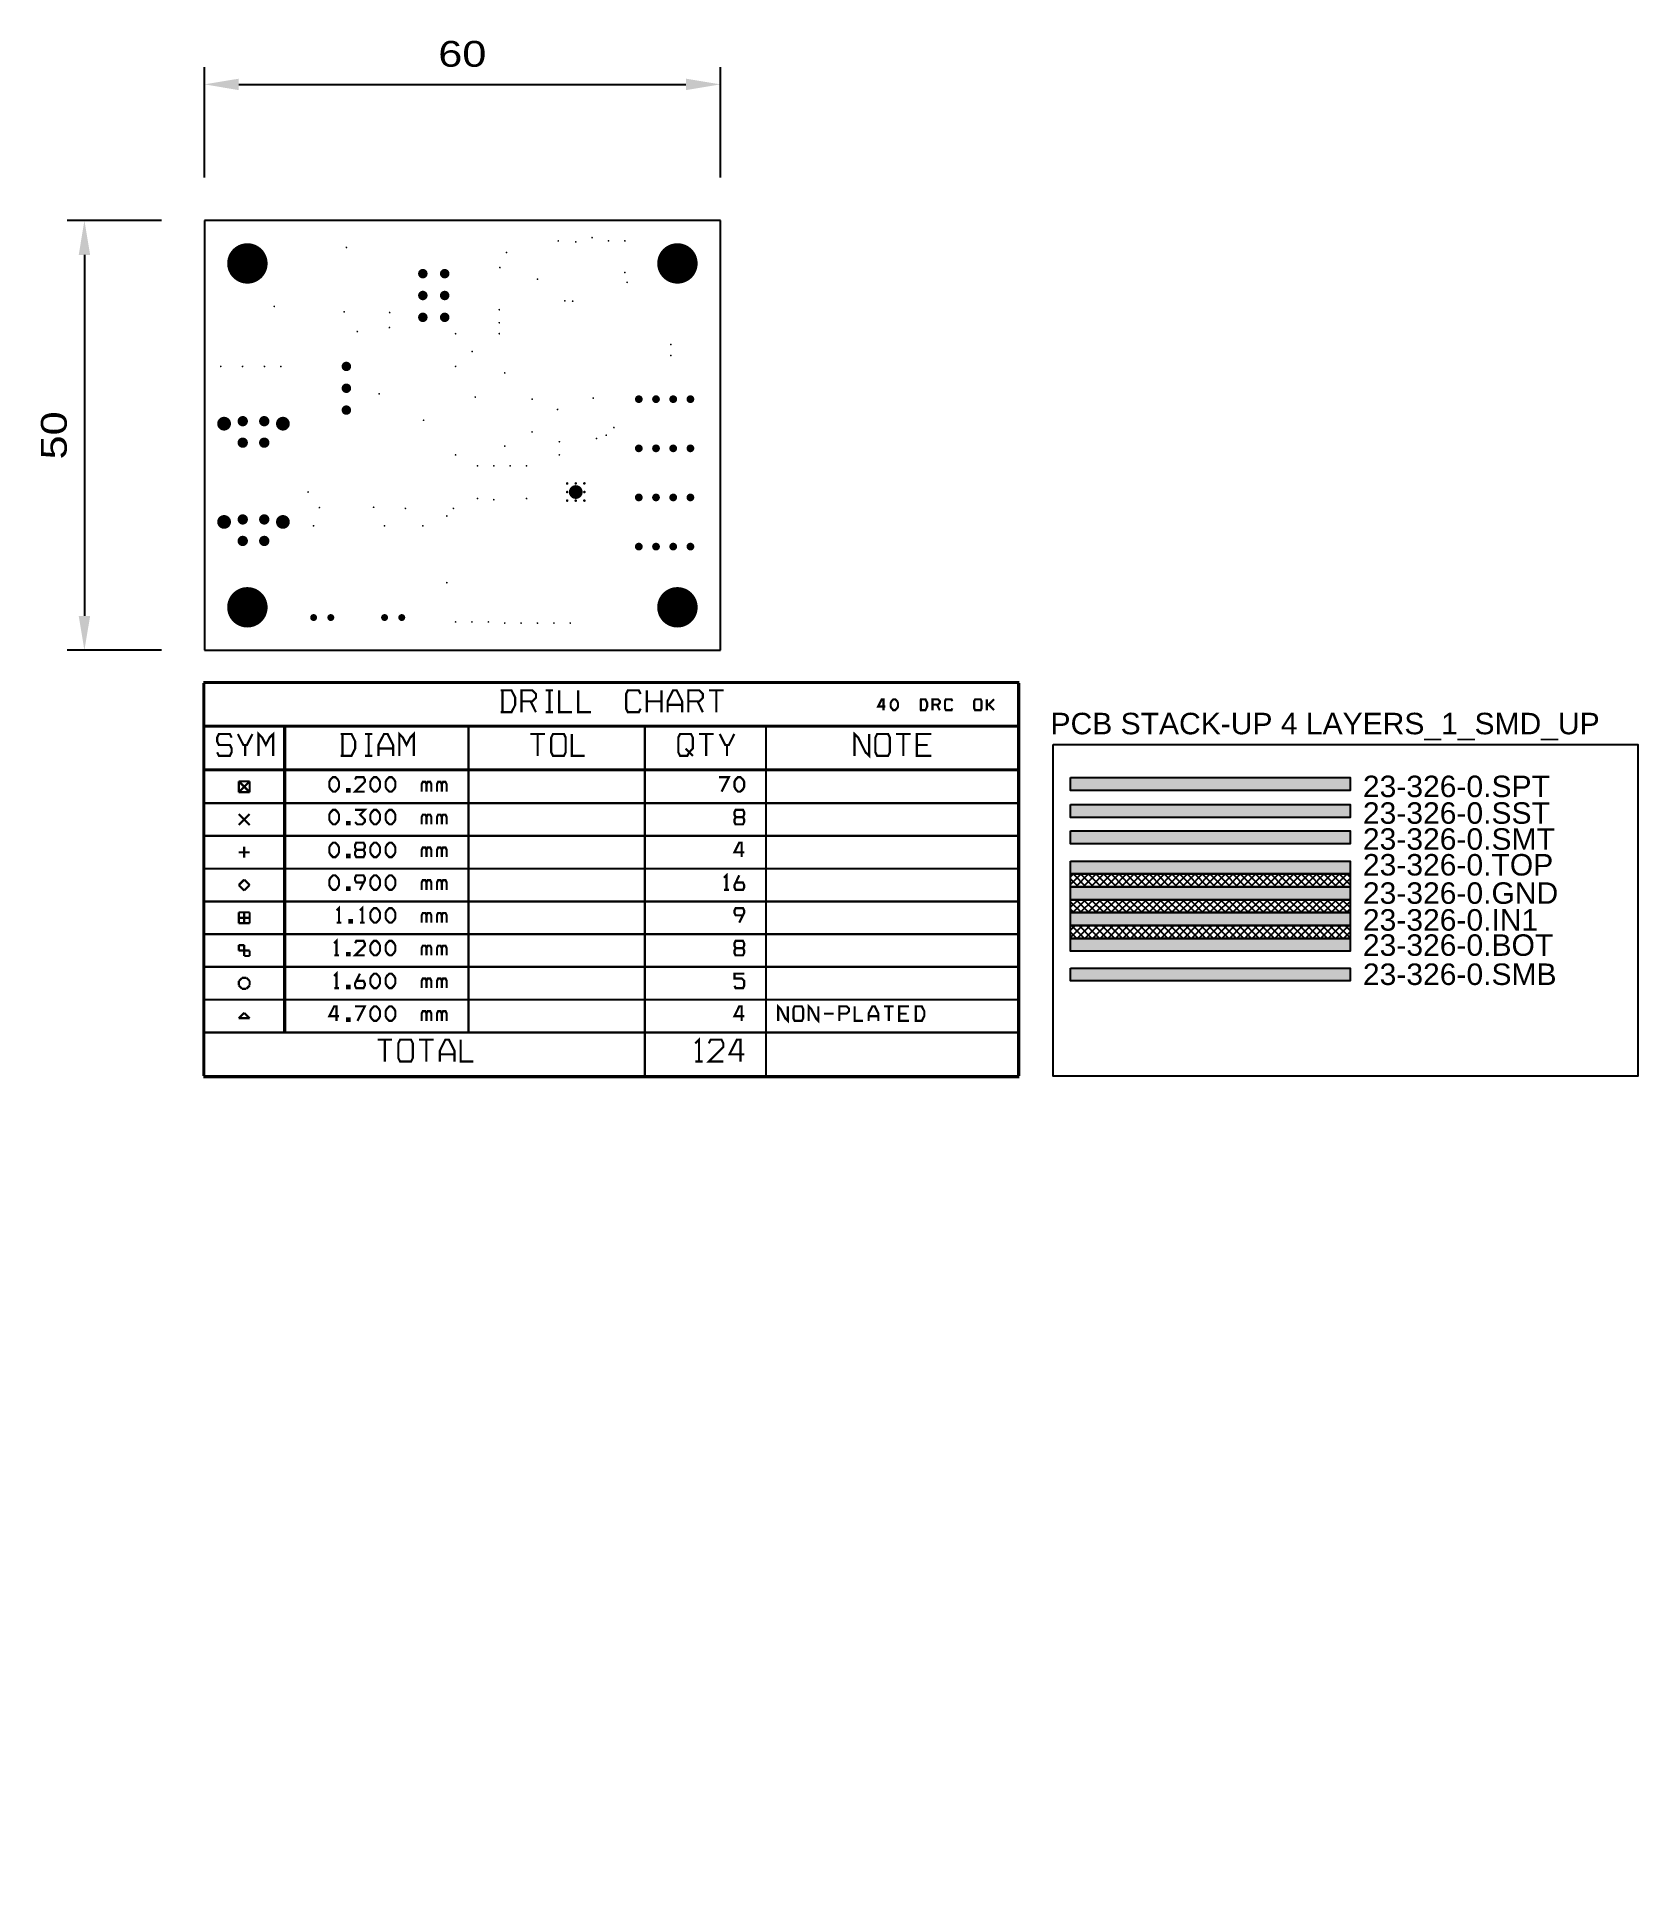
# Model space of a CAD drawing. Extents: x 100 to 286, y 113 to 329.
import ezdxf

# ---------------------------------------------------------------- set-up
doc = ezdxf.new("R2010")
doc.units = 0
doc.header["$LTSCALE"] = 10
doc.header["$MEASUREMENT"] = 0
doc.layers.get('0').update_dxf_attribs({"linetype": 'CONTINUOUS'})
doc.layers.get('Defpoints').update_dxf_attribs({"linetype": 'CONTINUOUS'})
for name, color, linetype in [('23-326-0_DRD', 2, 'CONTINUOUS'), ('OGGETTO', 7, 'CONTINUOUS'), ('QUOTE', 6, 'CONTINUOUS'), ('THRUHOLE_NPT', 13, 'CONTINUOUS'), ('THRUHOLE_TAP', 8, 'CONTINUOUS')]:
    doc.layers.add(name, color=color, linetype=linetype)
doc.styles.add('STILE25', font='arial.ttf', dxfattribs={"width": 1.2, "height": 2.5})
doc.styles.add('STILE3', font='arial.ttf', dxfattribs={"width": 1.2, "height": 3})
doc.dimstyles.new('QUOTE', dxfattribs={"dimscale": 0, "dimtxt": 3, "dimasz": 4, "dimexe": 2, "dimexo": 5, "dimgap": 2, "dimtad": 1, "dimdec": 1, "dimzin": 13, "dimdsep": 46, "dimtxsty": 'STILE3', "dimcen": 0, "dimclrt": 7, "dimadec": 0, "dimazin": 0, "dimtfac": 0.666667, "dimtdec": 1, "dimtofl": 0, "dimtmove": 2, "dimatfit": 3, "dimfxl": 0, "dimtolj": 1, "dimtzin": 13, "dimarcsym": 0})

# ---------------------------------------------------------------- blocks, each defined once
blk = doc.blocks.new('ROUND_1')
at = {"const_width": 2.3495}
blk.add_lwpolyline([(-1.17475, 0, 1), (1.17475, 0, 1)], format="xyb", close=True, dxfattribs=at)
blk = doc.blocks.new('ROUND_64')
at = {"const_width": 0.10033}
blk.add_lwpolyline([(-0.050164, 0, 1), (0.050164, 0, 1)], format="xyb", close=True, dxfattribs=at)
blk = doc.blocks.new('ROUND_12')
at = {"const_width": 0.59944}
blk.add_lwpolyline([(-0.29972, 0, 1), (0.29972, 0, 1)], format="xyb", close=True, dxfattribs=at)
blk = doc.blocks.new('ROUND_23')
at = {"const_width": 0.8001}
blk.add_lwpolyline([(-0.40005, 0, 1), (0.40005, 0, 1)], format="xyb", close=True, dxfattribs=at)
blk = doc.blocks.new('ROUND_24')
at = {"const_width": 0.44958}
blk.add_lwpolyline([(-0.22479, 0, 1), (0.22479, 0, 1)], format="xyb", close=True, dxfattribs=at)
blk = doc.blocks.new('ROUND_65')
at = {"const_width": 0.54991}
blk.add_lwpolyline([(-0.274954, 0, 1), (0.274954, 0, 1)], format="xyb", close=True, dxfattribs=at)
blk = doc.blocks.new('ROUND_66')
at = {"const_width": 0.40005}
blk.add_lwpolyline([(-0.200024, 0, 1), (0.200024, 0, 1)], format="xyb", close=True, dxfattribs=at)
blk = doc.blocks.new('ROUND_22')
at = {"const_width": 0.14986}
blk.add_lwpolyline([(-0.07493, 0, 1), (0.07493, 0, 1)], format="xyb", close=True, dxfattribs=at)
blk = doc.blocks.new('*D68')
at = {"layer": 'Defpoints', "color": 0, "transparency": 16777216}
for p in [(179.52, 323.28), (119.53, 307.44), (179.52, 307.44)]:
    blk.add_point(p, dxfattribs=at)
at = {"layer": 'QUOTE', "color": 0, "lineweight": -2, "transparency": 16777216}
for p, q in [((119.53, 312.44), (119.53, 325.28)), ((179.52, 312.44), (179.52, 325.28)), ((123.53, 323.28), (175.52, 323.28))]:
    blk.add_line(p, q, dxfattribs=at)
at = {"layer": 'QUOTE', "color": 0, "transparency": 16777216}
for points in [[(123.53, 323.94), (123.53, 322.61), (119.53, 323.28)], [(175.52, 323.94), (175.52, 322.61), (179.52, 323.28)]]:
    blk.add_solid(points, dxfattribs=at)
at = {"layer": 'QUOTE', "color": 7, "transparency": 16777216, "insert": (149.52, 326.81), "char_height": 3, "attachment_point": 5, "style": 'STILE3'}
blk.add_mtext('\\A1;60', dxfattribs=at)
blk = doc.blocks.new('*D69')
at = {"layer": 'Defpoints', "color": 0, "transparency": 16777216}
for p in [(119.53, 307.44), (105.58, 257.45), (119.53, 257.45)]:
    blk.add_point(p, dxfattribs=at)
at = {"layer": 'QUOTE', "color": 0, "lineweight": -2, "transparency": 16777216}
for p, q in [((114.53, 307.44), (103.58, 307.44)), ((105.58, 303.44), (105.58, 261.45)), ((114.53, 257.45), (103.58, 257.45))]:
    blk.add_line(p, q, dxfattribs=at)
at = {"layer": 'QUOTE', "color": 0, "transparency": 16777216}
for points in [[(104.92, 303.44), (106.25, 303.44), (105.58, 307.44)], [(104.92, 261.45), (106.25, 261.45), (105.58, 257.45)]]:
    blk.add_solid(points, dxfattribs=at)
at = {"layer": 'QUOTE', "color": 7, "transparency": 16777216, "insert": (102.05, 282.45), "char_height": 3, "attachment_point": 5, "rotation": 90, "style": 'STILE3'}
blk.add_mtext('\\A1;50', dxfattribs=at)

msp = doc.modelspace()

# ---------------------------------------------------------------- hatches: boundary and pattern name
at = {"layer": 'OGGETTO'}
msp.add_hatch(color=6, dxfattribs=at).paths.add_polyline_path([(220.23, 242.66), (220.23, 241.16), (252.73, 241.16), (252.73, 242.66)])
h = msp.add_hatch(color=7, dxfattribs=at)
h.dxf.hatch_style = 1
h.paths.add_polyline_path([(252.73, 238.01), (252.73, 239.51), (220.23, 239.51), (220.23, 238.01)])
h = msp.add_hatch(color=3, dxfattribs=at)
h.dxf.hatch_style = 1
h.paths.add_polyline_path([(252.73, 234.95), (252.73, 236.45), (220.23, 236.45), (220.23, 234.95)])
h.paths.add_polyline_path([(252.73, 218.99), (252.73, 220.49), (220.23, 220.49), (220.23, 218.99)])
h = msp.add_hatch(color=1, dxfattribs=at)
h.dxf.hatch_style = 1
h.paths.add_polyline_path([(252.73, 232.94), (220.23, 232.94), (220.23, 231.44), (252.73, 231.44)])
h.paths.add_polyline_path([(252.73, 229.94), (220.23, 229.94), (220.23, 228.44), (252.73, 228.44)])
h.paths.add_polyline_path([(252.73, 226.94), (220.23, 226.94), (220.23, 225.44), (252.73, 225.44)])
h.paths.add_polyline_path([(252.73, 223.94), (220.23, 223.94), (220.23, 222.44), (252.73, 222.44)])
h = msp.add_hatch(dxfattribs=at)
h.set_pattern_fill('ANSI37', color=256, scale=5, style=0)
h.set_pattern_definition([(45, (85.31514, -27.5591), (-0.4419417, 0.4419417), []), (135, (85.31514, -27.5591), (-0.4419417, -0.4419417), [])])
h.paths.add_polyline_path([(220.23, 231.44), (220.23, 229.94), (252.73, 229.94), (252.73, 231.44)])
h.paths.add_polyline_path([(220.23, 228.44), (220.23, 226.94), (252.73, 226.94), (252.73, 228.44)])
h.paths.add_polyline_path([(252.73, 223.94), (252.73, 225.44), (220.23, 225.44), (220.23, 223.94)])

# ---------------------------------------------------------------- linework, layer by layer
at = {"layer": '23-326-0_DRD', "color": 1}
for p, q in [((179.52, 307.44), (119.53, 307.44)), ((119.53, 307.44), (119.53, 257.45)), ((179.52, 257.45), (179.52, 307.44)), ((119.53, 257.45), (179.52, 257.45))]:
    msp.add_line(p, q, dxfattribs=at)
at = {"layer": '23-326-0_DRD', "color": 1, "const_width": 0.254}
for points in [[(214.27, 253.77), (119.4, 253.77)], [(119.4, 207.92), (119.4, 253.64)], [(214.14, 253.64), (119.53, 253.64)], [(119.53, 207.92), (119.53, 253.64)], [(153.97, 250.25), (155.24, 250.25), (155.67, 251.1), (155.67, 251.94), (155.24, 252.79), (153.97, 252.79)], [(154.19, 250.25), (154.19, 252.79)], [(156.39, 251.52), (157.66, 251.52), (158.08, 251.94), (158.08, 252.37), (157.66, 252.79), (156.39, 252.79), (156.39, 250.25)], [(160.07, 252.79), (159.22, 252.79)], [(159.65, 250.25), (159.65, 252.79)], [(162.27, 250.25), (160.79, 250.25), (160.79, 252.79)], [(164.48, 250.25), (162.99, 250.25), (162.99, 252.79)], [(170.25, 250.67), (170.04, 250.25), (168.77, 250.25), (168.56, 250.67), (168.56, 252.37), (168.77, 252.79), (170.04, 252.79), (170.25, 252.37)], [(170.97, 250.25), (170.97, 252.79)], [(172.67, 250.25), (172.67, 252.79)], [(175.08, 250.25), (175.08, 251.52), (174.44, 252.79), (174.02, 252.79), (173.39, 251.52), (173.39, 250.25)], [(175.8, 251.52), (177.07, 251.52), (177.49, 251.94), (177.49, 252.37), (177.07, 252.79), (175.8, 252.79), (175.8, 250.25)], [(179.91, 252.79), (178.21, 252.79)], [(179.06, 250.25), (179.06, 252.79)], [(214.14, 207.92), (214.14, 253.64)], [(214.27, 207.92), (214.27, 253.64)], [(157.45, 251.52), (158.08, 250.25)], [(160.07, 250.25), (159.22, 250.25)], [(172.67, 251.52), (170.97, 251.52)], [(175.08, 251.1), (173.39, 251.1)], [(176.86, 251.52), (177.49, 250.25)], [(198.71, 250.91), (197.87, 250.91), (198.29, 251.75), (198.5, 251.75), (198.5, 250.48)], [(199.64, 250.48), (199.43, 250.7), (199.33, 250.91), (199.33, 251.33), (199.43, 251.54), (199.64, 251.75), (199.85, 251.75), (200.07, 251.54), (200.17, 251.33), (200.17, 250.91), (200.07, 250.7), (199.85, 250.48), (199.64, 250.48)], [(202.72, 250.48), (203.36, 250.48), (203.57, 250.91), (203.57, 251.33), (203.36, 251.75), (202.72, 251.75)], [(202.83, 250.48), (202.83, 251.75)], [(204.18, 251.12), (204.82, 251.12), (205.03, 251.33), (205.03, 251.54), (204.82, 251.75), (204.18, 251.75), (204.18, 250.48)], [(204.71, 251.12), (205.03, 250.48)], [(206.49, 250.7), (206.39, 250.48), (205.75, 250.48), (205.64, 250.7), (205.64, 251.54), (205.75, 251.75), (206.39, 251.75), (206.49, 251.54)], [(209.15, 250.48), (209.04, 250.7), (209.04, 251.54), (209.15, 251.75), (209.78, 251.75), (209.89, 251.54), (209.89, 250.7), (209.78, 250.48), (209.15, 250.48)], [(210.5, 251.75), (210.5, 250.48)], [(211.35, 250.48), (210.71, 251.12), (211.35, 251.75)], [(214.14, 248.69), (119.53, 248.69)], [(214.14, 248.56), (119.53, 248.56)], [(128.8, 213), (128.8, 248.56)], [(128.93, 213), (128.93, 248.56)], [(150.24, 213), (150.24, 248.56)], [(170.73, 207.92), (170.73, 248.56)], [(184.83, 207.92), (184.83, 248.56)], [(122.7, 247.29), (122.49, 247.71), (121.22, 247.71), (121.01, 247.29), (121.01, 246.86), (121.22, 246.44), (122.49, 246.44), (122.7, 246.02), (122.7, 245.59), (122.49, 245.17), (121.22, 245.17), (121.01, 245.59)], [(125.12, 247.71), (124.48, 246.44), (124.06, 246.44), (123.42, 247.71)], [(124.27, 245.17), (124.27, 246.44)], [(127.53, 245.17), (127.53, 247.71), (127.1, 247.29), (126.68, 246.44), (126.26, 247.29), (125.83, 247.71), (125.83, 245.17)], [(135.37, 245.17), (136.64, 245.17), (137.06, 246.02), (137.06, 246.86), (136.64, 247.71), (135.37, 247.71)], [(135.58, 245.17), (135.58, 247.71)], [(139.05, 247.71), (138.21, 247.71)], [(138.63, 245.17), (138.63, 247.71)], [(141.47, 245.17), (141.47, 246.44), (140.83, 247.71), (140.41, 247.71), (139.77, 246.44), (139.77, 245.17)], [(141.47, 246.02), (139.77, 246.02)], [(143.88, 245.17), (143.88, 247.71), (143.46, 247.29), (143.03, 246.44), (142.61, 247.29), (142.19, 247.71), (142.19, 245.17)], [(159.13, 247.71), (157.44, 247.71)], [(158.28, 245.17), (158.28, 247.71)], [(160.06, 245.17), (159.85, 245.59), (159.85, 247.29), (160.06, 247.71), (161.33, 247.71), (161.54, 247.29), (161.54, 245.59), (161.33, 245.17), (160.06, 245.17)], [(163.74, 245.17), (162.26, 245.17), (162.26, 247.71)], [(174.63, 245.59), (174.84, 245.17), (175.68, 245.17), (175.9, 245.59), (176.32, 246.02), (176.32, 247.29), (176.11, 247.71), (174.84, 247.71), (174.63, 247.29), (174.63, 245.59)], [(175.47, 246.02), (176.32, 245.17)], [(178.73, 247.71), (177.04, 247.71)], [(177.88, 245.17), (177.88, 247.71)], [(181.14, 247.71), (180.51, 246.44), (180.09, 246.44), (179.45, 247.71)], [(180.3, 245.17), (180.3, 246.44)], [(196.82, 247.71), (196.82, 245.17), (196.39, 245.59), (195.55, 247.29), (195.12, 247.71), (195.12, 245.17)], [(197.75, 245.17), (197.54, 245.59), (197.54, 247.29), (197.75, 247.71), (199.02, 247.71), (199.23, 247.29), (199.23, 245.59), (199.02, 245.17), (197.75, 245.17)], [(201.64, 247.71), (199.95, 247.71)], [(200.8, 245.17), (200.8, 247.71)], [(204.06, 245.17), (202.36, 245.17), (202.36, 247.71), (204.06, 247.71)], [(203.63, 246.44), (202.36, 246.44)], [(139.05, 245.17), (138.21, 245.17)], [(214.14, 243.61), (119.53, 243.61)], [(214.14, 243.48), (119.53, 243.48)], [(123.53, 242.21), (123.53, 240.94)], [(124.8, 242.21), (123.53, 242.21)], [(124.8, 242.21), (123.53, 240.94)], [(124.8, 240.94), (123.53, 242.21)], [(124.8, 240.94), (124.8, 242.21)], [(134.48, 241.01), (134.2, 241.29), (134.05, 241.57), (134.05, 242.14), (134.2, 242.42), (134.48, 242.7), (134.76, 242.7), (135.04, 242.42), (135.18, 242.14), (135.18, 241.57), (135.04, 241.29), (134.76, 241.01), (134.48, 241.01)], [(138.18, 241.01), (137.05, 241.01), (138.18, 242.14), (138.18, 242.42), (138.03, 242.7), (137.19, 242.7), (137.05, 242.42)], [(139.25, 241.01), (138.97, 241.29), (138.82, 241.57), (138.82, 242.14), (138.97, 242.42), (139.25, 242.7), (139.53, 242.7), (139.81, 242.42), (139.95, 242.14), (139.95, 241.57), (139.81, 241.29), (139.53, 241.01), (139.25, 241.01)], [(141.03, 241.01), (140.74, 241.29), (140.6, 241.57), (140.6, 242.14), (140.74, 242.42), (141.03, 242.7), (141.31, 242.7), (141.59, 242.42), (141.73, 242.14), (141.73, 241.57), (141.59, 241.29), (141.31, 241.01), (141.03, 241.01)], [(145.92, 241.01), (145.92, 241.86), (145.78, 242.14), (145.5, 242.14), (145.36, 241.86), (145.22, 242.14), (144.93, 242.14), (144.79, 241.86), (144.79, 241.01)], [(145.36, 241.01), (145.36, 241.86)], [(147.7, 241.01), (147.7, 241.86), (147.56, 242.14), (147.28, 242.14), (147.13, 241.86), (146.99, 242.14), (146.71, 242.14), (146.57, 241.86), (146.57, 241.01)], [(147.13, 241.01), (147.13, 241.86)], [(179.66, 241.01), (180.51, 242.7), (179.38, 242.7)], [(181.58, 241.01), (181.3, 241.29), (181.16, 241.57), (181.16, 242.14), (181.3, 242.42), (181.58, 242.7), (181.86, 242.7), (182.15, 242.42), (182.29, 242.14), (182.29, 241.57), (182.15, 241.29), (181.86, 241.01), (181.58, 241.01)], [(214.14, 239.67), (119.53, 239.67)], [(123.53, 240.94), (124.8, 240.94)], [(136.12, 241.01), (136.4, 241.01), (136.4, 241.29), (136.12, 241.29), (136.12, 241.01)], [(124.8, 238.4), (123.53, 237.13)], [(124.8, 237.13), (123.53, 238.4)], [(134.48, 237.2), (134.2, 237.48), (134.05, 237.76), (134.05, 238.33), (134.2, 238.61), (134.48, 238.89), (134.76, 238.89), (135.04, 238.61), (135.18, 238.33), (135.18, 237.76), (135.04, 237.48), (134.76, 237.2), (134.48, 237.2)], [(136.12, 237.2), (136.4, 237.2), (136.4, 237.48), (136.12, 237.48), (136.12, 237.2)], [(137.05, 237.48), (137.33, 237.2), (137.89, 237.2), (138.18, 237.48), (138.18, 237.76), (137.61, 238.33), (138.18, 238.89), (137.05, 238.89)], [(139.25, 237.2), (138.97, 237.48), (138.82, 237.76), (138.82, 238.33), (138.97, 238.61), (139.25, 238.89), (139.53, 238.89), (139.81, 238.61), (139.95, 238.33), (139.95, 237.76), (139.81, 237.48), (139.53, 237.2), (139.25, 237.2)], [(141.03, 237.2), (140.74, 237.48), (140.6, 237.76), (140.6, 238.33), (140.74, 238.61), (141.03, 238.89), (141.31, 238.89), (141.59, 238.61), (141.73, 238.33), (141.73, 237.76), (141.59, 237.48), (141.31, 237.2), (141.03, 237.2)], [(145.92, 237.2), (145.92, 238.05), (145.78, 238.33), (145.5, 238.33), (145.36, 238.05), (145.22, 238.33), (144.93, 238.33), (144.79, 238.05), (144.79, 237.2)], [(145.36, 237.2), (145.36, 238.05)], [(147.7, 237.2), (147.7, 238.05), (147.56, 238.33), (147.28, 238.33), (147.13, 238.05), (146.99, 238.33), (146.71, 238.33), (146.57, 238.05), (146.57, 237.2)], [(147.13, 237.2), (147.13, 238.05)], [(182.15, 238.05), (182.29, 238.33), (182.29, 238.61), (182.15, 238.89), (181.3, 238.89), (181.16, 238.61), (181.16, 238.33), (181.3, 238.05), (182.15, 238.05), (182.29, 237.76), (182.29, 237.48), (182.15, 237.2), (181.3, 237.2), (181.16, 237.48), (181.16, 237.76), (181.3, 238.05)], [(214.14, 235.86), (119.53, 235.86)], [(134.48, 233.39), (134.2, 233.67), (134.05, 233.95), (134.05, 234.52), (134.2, 234.8), (134.48, 235.08), (134.76, 235.08), (135.04, 234.8), (135.18, 234.52), (135.18, 233.95), (135.04, 233.67), (134.76, 233.39), (134.48, 233.39)], [(138.03, 234.24), (138.18, 234.52), (138.18, 234.8), (138.03, 235.08), (137.19, 235.08), (137.05, 234.8), (137.05, 234.52), (137.19, 234.24), (138.03, 234.24), (138.18, 233.95), (138.18, 233.67), (138.03, 233.39), (137.19, 233.39), (137.05, 233.67), (137.05, 233.95), (137.19, 234.24)], [(139.25, 233.39), (138.97, 233.67), (138.82, 233.95), (138.82, 234.52), (138.97, 234.8), (139.25, 235.08), (139.53, 235.08), (139.81, 234.8), (139.95, 234.52), (139.95, 233.95), (139.81, 233.67), (139.53, 233.39), (139.25, 233.39)], [(141.03, 233.39), (140.74, 233.67), (140.6, 233.95), (140.6, 234.52), (140.74, 234.8), (141.03, 235.08), (141.31, 235.08), (141.59, 234.8), (141.73, 234.52), (141.73, 233.95), (141.59, 233.67), (141.31, 233.39), (141.03, 233.39)], [(182.29, 233.95), (181.16, 233.95), (181.72, 235.08), (182, 235.08), (182, 233.39)], [(124.8, 233.95), (123.53, 233.95)], [(124.16, 234.59), (124.16, 233.32)], [(136.12, 233.39), (136.4, 233.39), (136.4, 233.67), (136.12, 233.67), (136.12, 233.39)], [(145.92, 233.39), (145.92, 234.24), (145.78, 234.52), (145.5, 234.52), (145.36, 234.24), (145.22, 234.52), (144.93, 234.52), (144.79, 234.24), (144.79, 233.39)], [(145.36, 233.39), (145.36, 234.24)], [(147.7, 233.39), (147.7, 234.24), (147.56, 234.52), (147.28, 234.52), (147.13, 234.24), (146.99, 234.52), (146.71, 234.52), (146.57, 234.24), (146.57, 233.39)], [(147.13, 233.39), (147.13, 234.24)], [(214.14, 232.05), (119.53, 232.05)], [(124.16, 230.78), (123.53, 230.14)], [(124.8, 230.14), (124.16, 230.78)], [(134.48, 229.58), (134.2, 229.86), (134.05, 230.14), (134.05, 230.71), (134.2, 230.99), (134.48, 231.27), (134.76, 231.27), (135.04, 230.99), (135.18, 230.71), (135.18, 230.14), (135.04, 229.86), (134.76, 229.58), (134.48, 229.58)], [(138.03, 230.43), (137.19, 230.43), (137.05, 230.71), (137.05, 230.99), (137.19, 231.27), (138.03, 231.27), (138.18, 230.99), (138.18, 230.71), (137.61, 229.58)], [(139.25, 229.58), (138.97, 229.86), (138.82, 230.14), (138.82, 230.71), (138.97, 230.99), (139.25, 231.27), (139.53, 231.27), (139.81, 230.99), (139.95, 230.71), (139.95, 230.14), (139.81, 229.86), (139.53, 229.58), (139.25, 229.58)], [(141.03, 229.58), (140.74, 229.86), (140.6, 230.14), (140.6, 230.71), (140.74, 230.99), (141.03, 231.27), (141.31, 231.27), (141.59, 230.99), (141.73, 230.71), (141.73, 230.14), (141.59, 229.86), (141.31, 229.58), (141.03, 229.58)], [(180.23, 229.58), (180.23, 231.27), (179.94, 230.99)], [(181.3, 230.43), (182.15, 230.43), (182.29, 230.14), (182.29, 229.86), (182.15, 229.58), (181.3, 229.58), (181.16, 229.86), (181.16, 230.14), (181.72, 231.27)], [(123.53, 230.14), (124.16, 229.51)], [(124.16, 229.51), (124.8, 230.14)], [(136.12, 229.58), (136.4, 229.58), (136.4, 229.86), (136.12, 229.86), (136.12, 229.58)], [(145.92, 229.58), (145.92, 230.43), (145.78, 230.71), (145.5, 230.71), (145.36, 230.43), (145.22, 230.71), (144.93, 230.71), (144.79, 230.43), (144.79, 229.58)], [(145.36, 229.58), (145.36, 230.43)], [(147.7, 229.58), (147.7, 230.43), (147.56, 230.71), (147.28, 230.71), (147.13, 230.43), (146.99, 230.71), (146.71, 230.71), (146.57, 230.43), (146.57, 229.58)], [(147.13, 229.58), (147.13, 230.43)], [(180.51, 229.58), (179.94, 229.58)], [(214.14, 228.24), (119.53, 228.24)], [(123.53, 226.97), (123.53, 225.7)], [(124.8, 226.97), (123.53, 226.97)], [(124.16, 226.97), (124.16, 225.7)], [(124.8, 225.7), (124.8, 226.97)], [(135.18, 225.77), (135.18, 227.46), (134.9, 227.18)], [(137.89, 225.77), (137.89, 227.46), (137.61, 227.18)], [(139.25, 225.77), (138.97, 226.05), (138.82, 226.33), (138.82, 226.9), (138.97, 227.18), (139.25, 227.46), (139.53, 227.46), (139.81, 227.18), (139.95, 226.9), (139.95, 226.33), (139.81, 226.05), (139.53, 225.77), (139.25, 225.77)], [(141.03, 225.77), (140.74, 226.05), (140.6, 226.33), (140.6, 226.9), (140.74, 227.18), (141.03, 227.46), (141.31, 227.46), (141.59, 227.18), (141.73, 226.9), (141.73, 226.33), (141.59, 226.05), (141.31, 225.77), (141.03, 225.77)], [(145.92, 225.77), (145.92, 226.62), (145.78, 226.9), (145.5, 226.9), (145.36, 226.62), (145.22, 226.9), (144.93, 226.9), (144.79, 226.62), (144.79, 225.77)], [(145.36, 225.77), (145.36, 226.62)], [(147.7, 225.77), (147.7, 226.62), (147.56, 226.9), (147.28, 226.9), (147.13, 226.62), (146.99, 226.9), (146.71, 226.9), (146.57, 226.62), (146.57, 225.77)], [(147.13, 225.77), (147.13, 226.62)], [(182.15, 226.62), (181.3, 226.62), (181.16, 226.9), (181.16, 227.18), (181.3, 227.46), (182.15, 227.46), (182.29, 227.18), (182.29, 226.9), (181.72, 225.77)], [(214.14, 224.43), (119.53, 224.43)], [(124.8, 226.33), (123.53, 226.33)], [(123.53, 225.7), (124.8, 225.7)], [(135.47, 225.77), (134.9, 225.77)], [(136.4, 225.77), (136.68, 225.77), (136.68, 226.05), (136.4, 226.05), (136.4, 225.77)], [(138.18, 225.77), (137.61, 225.77)], [(123.53, 223.16), (123.53, 222.52)], [(124.16, 223.16), (123.53, 223.16)], [(123.53, 222.52), (124.8, 222.52)], [(124.16, 221.89), (124.16, 223.16)], [(124.8, 222.52), (124.8, 221.89)], [(134.9, 221.96), (134.9, 223.65), (134.62, 223.37)], [(136.12, 221.96), (136.4, 221.96), (136.4, 222.24), (136.12, 222.24), (136.12, 221.96)], [(138.18, 221.96), (137.05, 221.96), (138.18, 223.09), (138.18, 223.37), (138.03, 223.65), (137.19, 223.65), (137.05, 223.37)], [(139.25, 221.96), (138.97, 222.24), (138.82, 222.52), (138.82, 223.09), (138.97, 223.37), (139.25, 223.65), (139.53, 223.65), (139.81, 223.37), (139.95, 223.09), (139.95, 222.52), (139.81, 222.24), (139.53, 221.96), (139.25, 221.96)], [(141.03, 221.96), (140.74, 222.24), (140.6, 222.52), (140.6, 223.09), (140.74, 223.37), (141.03, 223.65), (141.31, 223.65), (141.59, 223.37), (141.73, 223.09), (141.73, 222.52), (141.59, 222.24), (141.31, 221.96), (141.03, 221.96)], [(145.92, 221.96), (145.92, 222.81), (145.78, 223.09), (145.5, 223.09), (145.36, 222.81), (145.22, 223.09), (144.93, 223.09), (144.79, 222.81), (144.79, 221.96)], [(145.36, 221.96), (145.36, 222.81)], [(147.7, 221.96), (147.7, 222.81), (147.56, 223.09), (147.28, 223.09), (147.13, 222.81), (146.99, 223.09), (146.71, 223.09), (146.57, 222.81), (146.57, 221.96)], [(147.13, 221.96), (147.13, 222.81)], [(182.15, 222.81), (182.29, 223.09), (182.29, 223.37), (182.15, 223.65), (181.3, 223.65), (181.16, 223.37), (181.16, 223.09), (181.3, 222.81), (182.15, 222.81), (182.29, 222.52), (182.29, 222.24), (182.15, 221.96), (181.3, 221.96), (181.16, 222.24), (181.16, 222.52), (181.3, 222.81)], [(214.14, 220.62), (119.53, 220.62)], [(124.8, 221.89), (124.16, 221.89)], [(135.18, 221.96), (134.62, 221.96)], [(134.9, 218.15), (134.9, 219.84), (134.62, 219.56)], [(123.91, 219.35), (123.53, 218.97)], [(123.53, 218.97), (123.53, 218.46)], [(123.53, 218.46), (123.91, 218.08)], [(124.42, 219.35), (123.91, 219.35)], [(123.91, 218.08), (124.42, 218.08)], [(124.8, 218.97), (124.42, 219.35)], [(124.42, 218.08), (124.8, 218.46)], [(124.8, 218.46), (124.8, 218.97)], [(135.18, 218.15), (134.62, 218.15)], [(136.12, 218.15), (136.4, 218.15), (136.4, 218.43), (136.12, 218.43), (136.12, 218.15)], [(137.19, 219), (138.03, 219), (138.18, 218.71), (138.18, 218.43), (138.03, 218.15), (137.19, 218.15), (137.05, 218.43), (137.05, 218.71), (137.61, 219.84)], [(139.25, 218.15), (138.97, 218.43), (138.82, 218.71), (138.82, 219.28), (138.97, 219.56), (139.25, 219.84), (139.53, 219.84), (139.81, 219.56), (139.95, 219.28), (139.95, 218.71), (139.81, 218.43), (139.53, 218.15), (139.25, 218.15)], [(141.03, 218.15), (140.74, 218.43), (140.6, 218.71), (140.6, 219.28), (140.74, 219.56), (141.03, 219.84), (141.31, 219.84), (141.59, 219.56), (141.73, 219.28), (141.73, 218.71), (141.59, 218.43), (141.31, 218.15), (141.03, 218.15)], [(145.92, 218.15), (145.92, 219), (145.78, 219.28), (145.5, 219.28), (145.36, 219), (145.22, 219.28), (144.93, 219.28), (144.79, 219), (144.79, 218.15)], [(145.36, 218.15), (145.36, 219)], [(147.7, 218.15), (147.7, 219), (147.56, 219.28), (147.28, 219.28), (147.13, 219), (146.99, 219.28), (146.71, 219.28), (146.57, 219), (146.57, 218.15)], [(147.13, 218.15), (147.13, 219)], [(181.16, 218.43), (181.3, 218.15), (182.15, 218.15), (182.29, 218.43), (182.29, 219), (182, 219.28), (181.16, 219.28), (181.16, 219.84), (182.29, 219.84)], [(214.14, 216.81), (119.53, 216.81)], [(135.18, 214.9), (134.05, 214.9), (134.62, 216.03), (134.9, 216.03), (134.9, 214.34)], [(137.33, 214.34), (138.18, 216.03), (137.05, 216.03)], [(139.25, 214.34), (138.97, 214.62), (138.82, 214.9), (138.82, 215.47), (138.97, 215.75), (139.25, 216.03), (139.53, 216.03), (139.81, 215.75), (139.95, 215.47), (139.95, 214.9), (139.81, 214.62), (139.53, 214.34), (139.25, 214.34)], [(141.03, 214.34), (140.74, 214.62), (140.6, 214.9), (140.6, 215.47), (140.74, 215.75), (141.03, 216.03), (141.31, 216.03), (141.59, 215.75), (141.73, 215.47), (141.73, 214.9), (141.59, 214.62), (141.31, 214.34), (141.03, 214.34)], [(182.29, 214.9), (181.16, 214.9), (181.72, 216.03), (182, 216.03), (182, 214.34)], [(187.37, 216.03), (187.37, 214.34), (187.08, 214.62), (186.52, 215.75), (186.24, 216.03), (186.24, 214.34)], [(188.16, 214.34), (188.02, 214.62), (188.02, 215.75), (188.16, 216.03), (189, 216.03), (189.14, 215.75), (189.14, 214.62), (189, 214.34), (188.16, 214.34)], [(190.92, 216.03), (190.92, 214.34), (190.64, 214.62), (190.08, 215.75), (189.79, 216.03), (189.79, 214.34)], [(193.35, 215.19), (194.2, 215.19), (194.48, 215.47), (194.48, 215.75), (194.2, 216.03), (193.35, 216.03), (193.35, 214.34)], [(196.12, 214.34), (195.13, 214.34), (195.13, 216.03)], [(197.89, 214.34), (197.89, 215.19), (197.47, 216.03), (197.19, 216.03), (196.76, 215.19), (196.76, 214.34)], [(199.67, 216.03), (198.54, 216.03)], [(199.11, 214.34), (199.11, 216.03)], [(201.45, 214.34), (200.32, 214.34), (200.32, 216.03), (201.45, 216.03)], [(202.1, 214.34), (202.94, 214.34), (203.23, 214.9), (203.23, 215.47), (202.94, 216.03), (202.1, 216.03)], [(202.24, 214.34), (202.24, 216.03)], [(124.16, 215.28), (123.53, 214.65)], [(123.53, 214.65), (124.8, 214.65)], [(124.8, 214.65), (124.16, 215.28)], [(136.12, 214.34), (136.4, 214.34), (136.4, 214.62), (136.12, 214.62), (136.12, 214.34)], [(145.92, 214.34), (145.92, 215.19), (145.78, 215.47), (145.5, 215.47), (145.36, 215.19), (145.22, 215.47), (144.93, 215.47), (144.79, 215.19), (144.79, 214.34)], [(145.36, 214.34), (145.36, 215.19)], [(147.7, 214.34), (147.7, 215.19), (147.56, 215.47), (147.28, 215.47), (147.13, 215.19), (146.99, 215.47), (146.71, 215.47), (146.57, 215.19), (146.57, 214.34)], [(147.13, 214.34), (147.13, 215.19)], [(192.7, 215.19), (191.57, 215.19)], [(197.89, 214.9), (196.76, 214.9)], [(201.17, 215.19), (200.32, 215.19)], [(214.14, 213), (119.53, 213)], [(141.36, 212.15), (139.67, 212.15)], [(140.51, 209.61), (140.51, 212.15)], [(142.29, 209.61), (142.08, 210.03), (142.08, 211.73), (142.29, 212.15), (143.56, 212.15), (143.77, 211.73), (143.77, 210.03), (143.56, 209.61), (142.29, 209.61)], [(146.19, 212.15), (144.49, 212.15)], [(145.34, 209.61), (145.34, 212.15)], [(148.6, 209.61), (148.6, 210.88), (147.97, 212.15), (147.54, 212.15), (146.91, 210.88), (146.91, 209.61)], [(150.8, 209.61), (149.32, 209.61), (149.32, 212.15)], [(177.04, 209.61), (177.04, 212.15), (176.61, 211.73)], [(179.87, 209.61), (178.18, 209.61), (179.87, 211.3), (179.87, 211.73), (179.66, 212.15), (178.39, 212.15), (178.18, 211.73)], [(182.29, 210.46), (180.59, 210.46), (181.44, 212.15), (181.86, 212.15), (181.86, 209.61)], [(148.6, 210.46), (146.91, 210.46)], [(177.46, 209.61), (176.61, 209.61)], [(214.27, 207.79), (119.4, 207.79)], [(214.14, 207.92), (119.53, 207.92)]]:
    msp.add_lwpolyline(points, dxfattribs=at)
at = {"layer": 'OGGETTO'}
for points in [[(218.21, 246.5), (286.2, 246.5), (286.2, 207.9), (218.21, 207.9)], [(220.23, 242.66), (252.73, 242.66), (252.73, 241.16), (220.23, 241.16)], [(220.23, 239.51), (252.73, 239.51), (252.73, 238.01), (220.23, 238.01)], [(220.23, 236.45), (252.73, 236.45), (252.73, 234.95), (220.23, 234.95)], [(220.23, 232.94), (252.73, 232.94), (252.73, 231.44), (220.23, 231.44)], [(220.23, 231.44), (252.73, 231.44), (252.73, 229.94), (220.23, 229.94)], [(220.23, 229.94), (252.73, 229.94), (252.73, 228.44), (220.23, 228.44)], [(220.23, 228.44), (252.73, 228.44), (252.73, 226.94), (220.23, 226.94)], [(220.23, 226.94), (252.73, 226.94), (252.73, 225.44), (220.23, 225.44)], [(220.23, 225.44), (252.73, 225.44), (252.73, 223.94), (220.23, 223.94)], [(220.23, 223.94), (252.73, 223.94), (252.73, 222.44), (220.23, 222.44)], [(220.23, 220.49), (252.73, 220.49), (252.73, 218.99), (220.23, 218.99)]]:
    msp.add_lwpolyline(points, close=True, dxfattribs=at)

# ---------------------------------------------------------------- block references
at = {"layer": 'THRUHOLE_NPT'}
for p in [(124.53, 302.45), (174.53, 302.45), (124.53, 262.45), (174.53, 262.45)]:
    msp.add_blockref('ROUND_1', p, dxfattribs=at)
at = {"layer": 'THRUHOLE_TAP'}
for name, p in [('ROUND_64', (136.04, 304.31)), ('ROUND_64', (160.68, 305.07)), ('ROUND_64', (162.71, 304.95)), ('ROUND_64', (164.61, 305.45)), ('ROUND_64', (166.52, 305.07)), ('ROUND_64', (168.42, 305.07)), ('ROUND_64', (153.89, 301.97)), ('ROUND_64', (154.66, 303.73)), ('ROUND_65', (144.93, 301.26)), ('ROUND_65', (147.47, 301.26)), ('ROUND_64', (158.26, 300.63)), ('ROUND_64', (168.42, 301.39)), ('ROUND_64', (168.68, 300.25)), ('ROUND_65', (144.93, 298.72)), ('ROUND_65', (147.47, 298.72)), ('ROUND_64', (161.44, 298.09)), ('ROUND_64', (162.35, 298.06)), ('ROUND_64', (127.66, 297.45)), ('ROUND_64', (135.78, 296.82)), ('ROUND_64', (141.07, 296.74)), ('ROUND_65', (144.93, 296.18)), ('ROUND_65', (147.47, 296.18)), ('ROUND_64', (153.82, 297.07)), ('ROUND_64', (153.82, 295.55)), ('ROUND_64', (137.31, 294.53)), ('ROUND_64', (141.04, 294.99)), ('ROUND_64', (148.74, 294.28)), ('ROUND_64', (153.82, 294.28)), ('ROUND_64', (150.67, 292.2)), ('ROUND_64', (173.76, 293.01)), ('ROUND_64', (173.76, 291.74)), ('ROUND_64', (121.43, 290.47)), ('ROUND_64', (123.97, 290.47)), ('ROUND_64', (126.51, 290.47)), ('ROUND_64', (128.42, 290.47)), ('ROUND_65', (136.04, 290.47)), ('ROUND_64', (148.74, 290.47)), ('ROUND_64', (154.45, 289.71)), ('ROUND_65', (136.04, 287.93)), ('ROUND_64', (139.85, 287.29)), ('ROUND_64', (151.02, 286.91)), ('ROUND_24', (170.04, 286.66)), ('ROUND_24', (172.04, 286.66)), ('ROUND_24', (174.04, 286.66)), ('ROUND_24', (176.04, 286.66)), ('ROUND_65', (136.04, 285.39)), ('ROUND_64', (157.63, 286.66)), ('ROUND_64', (160.6, 285.46)), ('ROUND_64', (164.74, 286.79)), ('ROUND_23', (121.82, 283.81)), ('ROUND_12', (123.99, 284.1)), ('ROUND_12', (126.49, 284.1)), ('ROUND_23', (128.66, 283.81)), ('ROUND_64', (145.02, 284.21)), ('ROUND_64', (157.63, 282.85)), ('ROUND_64', (167.15, 283.36)), ('ROUND_12', (123.99, 281.6)), ('ROUND_12', (126.49, 281.6)), ('ROUND_64', (154.45, 281.2)), ('ROUND_64', (160.8, 281.71)), ('ROUND_64', (165.12, 282.09)), ('ROUND_64', (166.26, 282.47)), ('ROUND_24', (170.04, 280.94)), ('ROUND_24', (172.04, 280.94)), ('ROUND_24', (174.04, 280.94)), ('ROUND_24', (176.04, 280.94)), ('ROUND_64', (148.74, 280.18)), ('ROUND_64', (151.28, 278.91)), ('ROUND_64', (153.18, 278.91)), ('ROUND_64', (155.09, 278.91)), ('ROUND_64', (156.99, 278.91)), ('ROUND_64', (160.8, 280.18)), ('ROUND_22', (161.71, 276.86)), ('ROUND_23', (162.71, 275.86)), ('ROUND_22', (162.71, 276.86)), ('ROUND_22', (163.71, 276.86)), ('ROUND_64', (131.59, 275.86)), ('ROUND_64', (132.9, 274.05)), ('ROUND_64', (139.21, 274.09)), ('ROUND_64', (142.9, 273.96)), ('ROUND_64', (148.48, 273.96)), ('ROUND_64', (151.28, 275.1)), ('ROUND_64', (153.18, 274.97)), ('ROUND_64', (156.99, 275.1)), ('ROUND_22', (161.71, 275.86)), ('ROUND_22', (161.71, 274.86)), ('ROUND_22', (162.71, 274.86)), ('ROUND_22', (163.71, 275.86)), ('ROUND_22', (163.71, 274.86)), ('ROUND_24', (170.04, 275.23)), ('ROUND_24', (172.04, 275.23)), ('ROUND_24', (174.04, 275.23)), ('ROUND_24', (176.04, 275.23)), ('ROUND_23', (121.82, 272.38)), ('ROUND_12', (123.99, 272.67)), ('ROUND_12', (126.49, 272.67)), ('ROUND_23', (128.66, 272.38)), ('ROUND_64', (132.23, 271.93)), ('ROUND_64', (140.48, 271.93)), ('ROUND_64', (144.93, 271.93)), ('ROUND_64', (147.72, 273.07)), ('ROUND_12', (123.99, 270.17)), ('ROUND_12', (126.49, 270.17)), ('ROUND_24', (170.04, 269.51)), ('ROUND_24', (172.04, 269.51)), ('ROUND_24', (174.04, 269.51)), ('ROUND_24', (176.04, 269.51)), ('ROUND_64', (147.72, 265.32)), ('ROUND_66', (132.23, 261.26)), ('ROUND_66', (134.23, 261.26)), ('ROUND_66', (140.48, 261.26)), ('ROUND_66', (142.48, 261.26)), ('ROUND_64', (148.74, 260.75)), ('ROUND_64', (150.64, 260.75)), ('ROUND_64', (152.55, 260.75)), ('ROUND_64', (154.45, 260.62)), ('ROUND_64', (156.36, 260.62)), ('ROUND_64', (158.26, 260.62)), ('ROUND_64', (160.17, 260.62)), ('ROUND_64', (162.07, 260.62))]:
    msp.add_blockref(name, p, dxfattribs=at)

# ---------------------------------------------------------------- texts
at = {"layer": 'OGGETTO', "style": 'STILE25'}
for s, p in [('PCB STACK-UP 4 LAYERS_1_SMD_UP', (217.91, 247.68)), ('23-326-0.SPT', (254.23, 240.37)), ('23-326-0.SST', (254.23, 237.27)), ('23-326-0.SMT', (254.23, 234.25)), ('23-326-0.TOP', (254.23, 231.25)), ('23-326-0.GND', (254.23, 227.96)), ('23-326-0.IN1', (254.23, 224.84)), ('23-326-0.BOT', (254.23, 221.91)), ('23-326-0.SMB', (254.23, 218.52))]:
    msp.add_text(s, height=2.5, dxfattribs=at).set_placement(p)
at = {"layer": 'QUOTE', "color": 7, "insert": (195.7, 113.03), "char_height": 3, "attachment_point": 1, "style": 'STILE3'}
msp.add_mtext('\\A1;', dxfattribs=at)
msp.add_mtext('\\A1;', dxfattribs=at)

# ---------------------------------------------------------------- dimensions: what is measured, and where the dimension line sits
at = {"layer": 'QUOTE'}
dim = msp.add_linear_dim(base=(179.52, 323.28), p1=(119.53, 307.44), p2=(179.52, 307.44), dimstyle='QUOTE', override={"dimscale": 1}, dxfattribs=at)
dim.commit()
dim.dimension.update_dxf_attribs({"geometry": '*D68', "text_midpoint": (149.52, 326.81)})
dim = msp.add_linear_dim(base=(105.58, 257.45), p1=(119.53, 307.44), p2=(119.53, 257.45), angle=90, dimstyle='QUOTE', override={"dimscale": 1}, dxfattribs=at)
dim.commit()
dim.dimension.update_dxf_attribs({"geometry": '*D69', "text_midpoint": (102.05, 282.45)})

doc.saveas('drawing.dxf')
